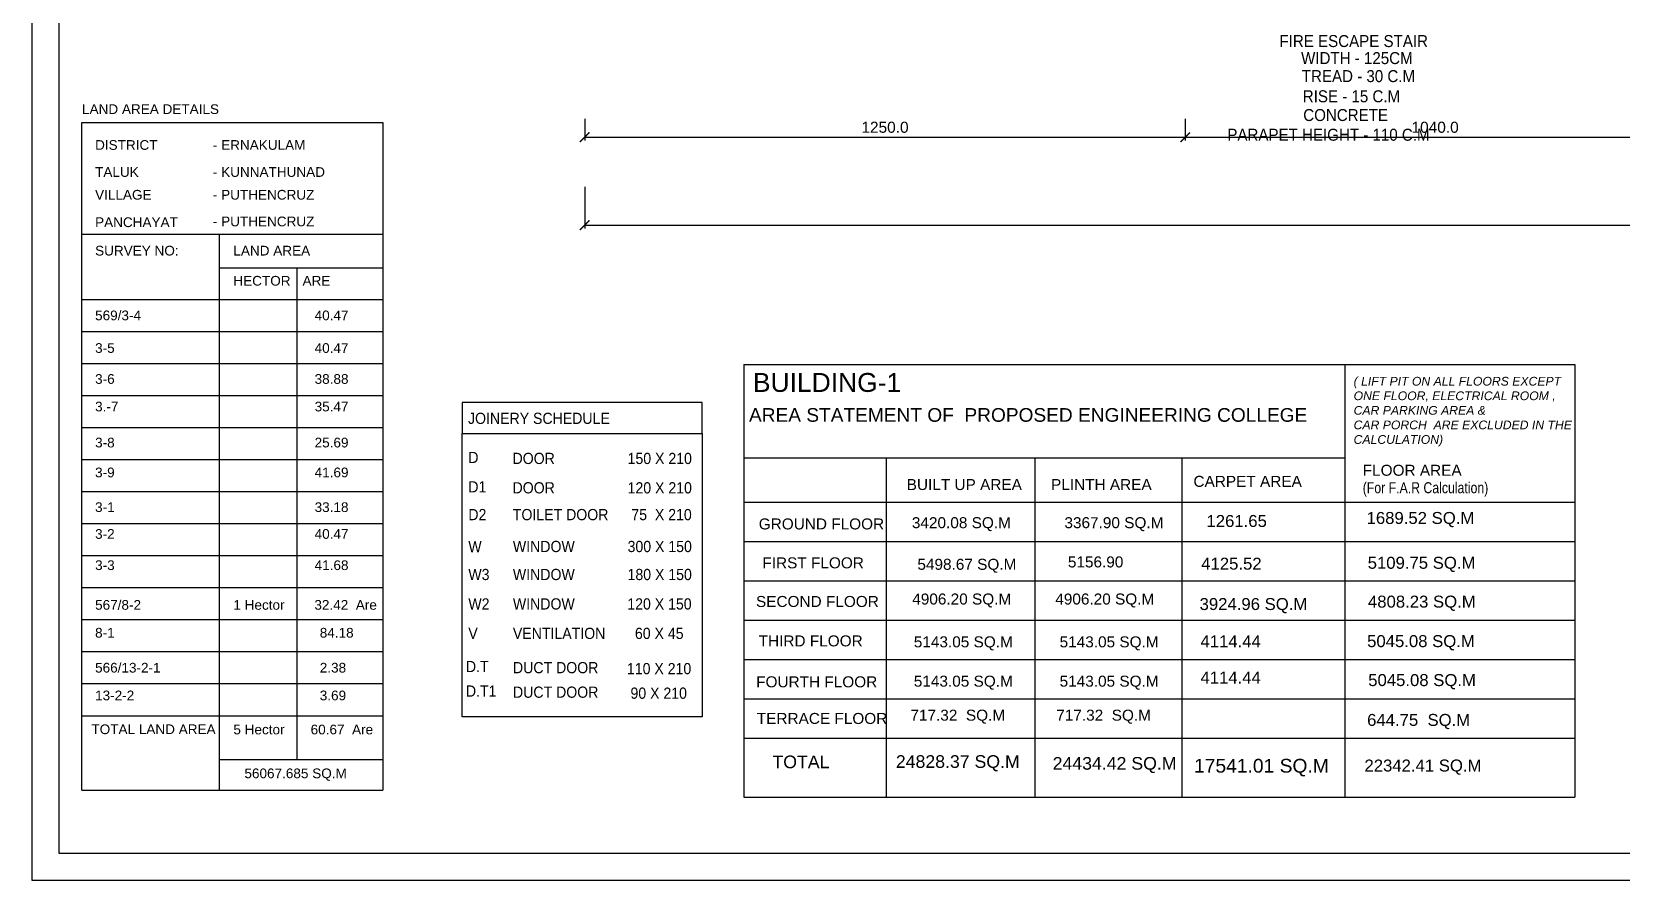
# Model space of a CAD drawing. Extents: x 53439 to 79867, y -144071 to -73305.
# Drawn here: x 59412 to 62720, y -88435 to -86670 of the extents above; entities that cross this region are included whole.
import ezdxf

# ---------------------------------------------------------------- set-up
doc = ezdxf.new("R2010")
doc.units = 0
doc.header["$LTSCALE"] = 0.1
doc.header["$MEASUREMENT"] = 0
doc.header["$PDMODE"] = 35
doc.header["$PDSIZE"] = -0.8
doc.layers.get('DEFPOINTS').update_dxf_attribs({"linetype": 'CONTINUOUS'})
for name, color, linetype in [('BOR', 200, 'CONTINUOUS'), ('BOR1', 230, 'CONTINUOUS'), ('COR_HA', 40, 'CONTINUOUS'), ('TEXT', 7, 'CONTINUOUS'), ('TEXT-3', 130, 'CONTINUOUS'), ('THIN_HA', 253, 'CONTINUOUS'), ('TITLE', 6, 'CONTINUOUS'), ('TXT', 4, 'CONTINUOUS'), ('WALL', 6, 'CONTINUOUS'), ('WIN', 102, 'CONTINUOUS')]:
    doc.layers.add(name, color=color, linetype=linetype)
doc.styles.add('1MM', font='arial.ttf')
doc.styles.add('3MM', font='arial.ttf')
doc.styles.add('DUTCH', font='arial.ttf')
doc.styles.add('ROMANT', font='arial.ttf', dxfattribs={"height": 2.5})
doc.styles.get("Standard").update_dxf_attribs({"font": 'arial.ttf'})
doc.styles.add('TEXT', font='arial.ttf')
doc.dimstyles.new('KRI', dxfattribs={"dimtxt": 23, "dimasz": 20, "dimexe": 7, "dimexo": 0, "dimgap": 9, "dimtad": 1, "dimdec": 1, "dimzin": 1, "dimtxsty": '1MM', "dimblk": 'ARCHTICK', "dimcen": 0.5, "dimclrd": 252, "dimclre": 252, "dimclrt": 7, "dimaunit": 1, "dimadec": 8, "dimazin": 3, "dimtfac": 1, "dimtdec": 1, "dimtmove": 0, "dimatfit": 3})

# ---------------------------------------------------------------- blocks, each defined once
blk = doc.blocks.new('_ARCHTICK')
at = {"layer": 'WALL', "color": 0, "const_width": 0.15}
blk.add_lwpolyline([(-0.5, -0.5), (0.5, 0.5)], dxfattribs=at)
blk = doc.blocks.new('*D297')
at = {"layer": 'DEFPOINTS', "color": 0, "linetype": 'CONTINUOUS', "ltscale": 0.1}
for p in [(60562.4, -86850.7), (61812.4, -86850.7), (61812.4, -86889.2)]:
    blk.add_point(p, dxfattribs=at)
at = {"layer": 'WIN', "color": 252, "linetype": 'CONTINUOUS', "ltscale": 0.1}
for p, q in [((60562.4, -86850.7), (60562.4, -86896.2)), ((61812.4, -86850.7), (61812.4, -86896.2)), ((60562.4, -86889.2), (61812.4, -86889.2))]:
    blk.add_line(p, q, dxfattribs=at)
at = {"layer": 'WIN', "color": 252, "linetype": 'CONTINUOUS', "ltscale": 0.1, "xscale": 20, "yscale": 20, "zscale": 20, "rotation": 180}
blk.add_blockref('_ARCHTICK', (60562.4, -86889.2), dxfattribs=at)
at = {"layer": 'WIN', "color": 252, "linetype": 'CONTINUOUS', "ltscale": 0.1, "xscale": 20, "yscale": 20, "zscale": 20}
blk.add_blockref('_ARCHTICK', (61812.4, -86889.2), dxfattribs=at)
at = {"layer": 'WIN', "color": 7, "linetype": 'CONTINUOUS', "ltscale": 0.1, "insert": (61187.4, -86868.5), "char_height": 23, "attachment_point": 5, "style": '1MM'}
blk.add_mtext('1250.0', dxfattribs=at)
blk = doc.blocks.new('*D298')
at = {"layer": 'DEFPOINTS', "color": 0, "linetype": 'CONTINUOUS', "ltscale": 0.1}
for p in [(62852.4, -86837.7), (61812.4, -86850.7), (62852.4, -86889.2)]:
    blk.add_point(p, dxfattribs=at)
at = {"layer": 'WIN', "color": 252, "linetype": 'CONTINUOUS', "ltscale": 0.1}
for p, q in [((62852.4, -86837.7), (62852.4, -86896.2)), ((61812.4, -86850.7), (61812.4, -86896.2)), ((61812.4, -86889.2), (62852.4, -86889.2))]:
    blk.add_line(p, q, dxfattribs=at)
at = {"layer": 'WIN', "color": 252, "linetype": 'CONTINUOUS', "ltscale": 0.1, "xscale": 20, "yscale": 20, "zscale": 20, "rotation": 180}
blk.add_blockref('_ARCHTICK', (61812.4, -86889.2), dxfattribs=at)
at = {"layer": 'WIN', "color": 252, "linetype": 'CONTINUOUS', "ltscale": 0.1, "xscale": 20, "yscale": 20, "zscale": 20}
blk.add_blockref('_ARCHTICK', (62852.4, -86889.2), dxfattribs=at)
at = {"layer": 'WIN', "color": 7, "linetype": 'CONTINUOUS', "ltscale": 0.1, "insert": (62332.4, -86868.5), "char_height": 23, "attachment_point": 5, "style": '1MM'}
blk.add_mtext('1040.0', dxfattribs=at)
blk = doc.blocks.new('*D311')
at = {"layer": 'DEFPOINTS', "color": 0, "linetype": 'CONTINUOUS', "ltscale": 0.1}
for p in [(60562.4, -86992), (74300.5, -86992, 0), (74300.5, -87072.2)]:
    blk.add_point(p, dxfattribs=at)
at = {"layer": 'WIN', "color": 252, "linetype": 'CONTINUOUS', "ltscale": 0.1}
for p, q in [((60562.4, -86992), (60562.4, -87079.2)), ((74300.5, -86992), (74300.5, -87079.2)), ((60562.4, -87072.2), (74300.5, -87072.2))]:
    blk.add_line(p, q, dxfattribs=at)
at = {"layer": 'WIN', "color": 252, "linetype": 'CONTINUOUS', "ltscale": 0.1, "xscale": 20, "yscale": 20, "zscale": 20, "rotation": 180}
blk.add_blockref('_ARCHTICK', (60562.4, -87072.2), dxfattribs=at)
at = {"layer": 'WIN', "color": 252, "linetype": 'CONTINUOUS', "ltscale": 0.1, "xscale": 20, "yscale": 20, "zscale": 20}
blk.add_blockref('_ARCHTICK', (74300.5, -87072.2), dxfattribs=at)
at = {"layer": 'WIN', "color": 7, "linetype": 'CONTINUOUS', "ltscale": 0.1, "insert": (67431.4, -87051.4), "char_height": 23, "attachment_point": 5, "style": '1MM'}
blk.add_mtext('13738.1', dxfattribs=at)

msp = doc.modelspace()

# ---------------------------------------------------------------- linework, layer by layer
at = {"layer": 'BOR'}
msp.add_lwpolyline([(75675.95, -80187.4), (59468.14, -80187.4), (59468.14, -88378.68), (75675.95, -88378.68)], close=True, dxfattribs=at)
at = {"layer": 'BOR1'}
msp.add_lwpolyline([(75732.48, -80130.87), (59411.61, -80130.87), (59411.61, -88435.21), (75732.48, -88435.21)], close=True, dxfattribs=at)
at = {"layer": 'COR_HA', "linetype": 'CONTINUOUS', "ltscale": 0.1}
msp.add_line((60307.61, -87505.52), (60807.01, -87505.52), dxfattribs=at)
at = {"layer": 'TXT', "color": 2, "linetype": 'CONTINUOUS', "ltscale": 0.1}
for p, q in [((59515.67, -87090.76), (60142.08, -87090.76)), ((59801.55, -87090.76), (59801.55, -88248)), ((59801.55, -87161.17), (60142.08, -87161.17)), ((59963.36, -87161.17), (59963.36, -88184.33)), ((59515.67, -87226.56), (60142.08, -87226.56)), ((59515.67, -87293.19), (60142.08, -87293.19)), ((59515.67, -87359.83), (60142.08, -87359.83)), ((59515.67, -87426.46), (60142.08, -87426.46)), ((59515.67, -87493.1), (60142.08, -87493.1)), ((59515.67, -87559.73), (60142.08, -87559.73)), ((59515.67, -87626.37), (60142.08, -87626.37)), ((59515.67, -87693), (60142.08, -87693)), ((59515.67, -87759.64), (60142.08, -87759.64)), ((59515.67, -87826.28), (60142.08, -87826.28)), ((59515.67, -87892.91), (60142.08, -87892.91)), ((59515.67, -87959.55), (60142.08, -87959.55)), ((59515.67, -88026.18), (60142.08, -88026.18)), ((59515.67, -88092.82), (60142.08, -88092.82)), ((59515.67, -88092.82), (60142.08, -88092.82)), ((59801.55, -88184.33), (60142.08, -88184.33)), ((59515.67, -88248), (60142.08, -88248))]:
    msp.add_line(p, q, dxfattribs=at)
at = {"layer": 'TXT', "linetype": 'BYBLOCK'}
for p, q in [((60893.66, -87362.18, 52.29), (62623.16, -87362.18, 52.29)), ((60893.66, -87362.18, 52.29), (60893.66, -88262.26, 52.29)), ((60893.66, -87362.18, 52.29), (62623.16, -87362.18, 52.29)), ((62144.6, -87362.18, 52.29), (62144.6, -88262.26, 52.29)), ((62623.16, -87362.18, 52.29), (62623.16, -88262.26, 52.29)), ((60893.66, -87556.55, 52.29), (62144.6, -87556.55, 52.29)), ((61190.17, -87556.55, 52.29), (61190.17, -88262.26, 52.29)), ((61499.48, -87556.55, 52.29), (61499.48, -88262.26, 52.29)), ((61805.47, -87556.55, 52.29), (61805.47, -88262.26, 52.29)), ((60893.66, -87648.57, 52.29), (62623.16, -87648.57, 52.29)), ((60893.66, -87730.39, 52.29), (62623.16, -87730.39, 52.29)), ((60893.66, -87812.22, 52.29), (62623.16, -87812.22, 52.29)), ((60893.66, -87894.04, 52.29), (62623.16, -87894.04, 52.29)), ((60893.66, -87975.86, 52.29), (62623.16, -87975.86, 52.29)), ((60893.66, -88057.68, 52.29), (62623.16, -88057.68, 52.29)), ((60893.66, -88057.68, 52.29), (62623.16, -88057.68, 52.29)), ((60893.66, -88139.5, 52.29), (62623.16, -88139.5, 52.29)), ((60893.66, -88262.26, 52.29), (62623.16, -88262.26, 52.29))]:
    msp.add_line(p, q, dxfattribs=at)
at = {"layer": 'TXT', "color": 2, "linetype": 'CONTINUOUS', "ltscale": 0.1}
msp.add_lwpolyline([(59515.67, -88248), (59515.67, -86858.32), (60142.08, -86858.32), (60142.08, -88248)], dxfattribs=at)
at = {"layer": 'WIN', "color": 4, "linetype": 'CONTINUOUS', "ltscale": 0.1}
for points in [[(60307.61, -87505.52), (60807.01, -87505.52), (60807.01, -87440.82), (60307.61, -87440.82)], [(60307.61, -87505.52), (60807.01, -87505.52), (60807.01, -88095.46), (60307.61, -88095.46)]]:
    msp.add_lwpolyline(points, close=True, dxfattribs=at)

# ---------------------------------------------------------------- texts
at = {"layer": 'TEXT', "style": 'TEXT'}
for s, height, p in [('LAND AREA DETAILS', 20.1789, (59516.21, -86840.77)), ('DISTRICT', 20.179, (59543.37, -86915.31)), ('- ERNAKULAM', 20.1789, (59788.48, -86915.31)), ('TALUK', 20.179, (59543.37, -86971.57)), ('- KUNNATHUNAD', 20.1789, (59788.48, -86971.57)), ('VILLAGE', 20.179, (59543.37, -87018.94)), ('- PUTHENCRUZ', 20.1789, (59788.48, -87018.94)), ('PANCHAYAT', 20.179, (59543.37, -87076.07)), ('- PUTHENCRUZ', 20.1789, (59788.48, -87074.48)), ('SURVEY NO:', 20.179, (59543.37, -87135.23)), ('LAND AREA', 20.179, (59831.19, -87135.23)), ('HECTOR', 20.179, (59831.19, -87197.91)), ('ARE ', 20.179, (59975.19, -87197.91)), ('569/3-4', 20.179, (59543.37, -87269.96)), ('40.47', 20.179, (60000.28, -87269.96)), ('3-5', 20.179, (59543.37, -87337.87)), ('40.47', 20.179, (60000.28, -87337.87)), ('3-6', 20.179, (59543.37, -87402.27)), ('38.88', 20.179, (60000.28, -87402.27)), ('3.-7', 20.179, (59543.37, -87459.64)), ('35.47', 20.179, (60000.28, -87459.64)), ('AREA STATEMENT OF  PROPOSED ENGINEERING COLLEGE', 28.4635, (60904.35, -87481.26, 52.29)), ('3-8', 20.179, (59543.37, -87534.58)), ('25.69', 20.179, (60000.28, -87534.58)), ('3-9', 20.179, (59543.37, -87596.73)), ('41.69', 20.179, (60000.28, -87596.73)), ('CARPET AREA', 22.8769, (61829.48, -87616.63, 52.29)), ('FLOOR AREA', 22.877, (62181.72, -87593.59, 52.29)), ('BUILT UP AREA', 22.8769, (61232.64, -87623.27, 52.29)), ('PLINTH AREA  ', 22.8769, (61532.97, -87623.27, 52.29)), ('3-1', 20.179, (59543.37, -87669)), ('33.18', 20.179, (60000.28, -87669)), ('GROUND FLOOR', 22.8769, (60924.67, -87705.25, -5150.66)), ('3420.08 SQ.M  ', 22.8769, (61243.39, -87702.66, -5150.66)), ('3367.90 SQ.M  ', 22.8769, (61560.91, -87702.66, -5150.66)), ('1689.52 SQ.M', 24.8921, (62189.78, -87693.86, -8331.55)), ('3-2', 20.179, (59543.37, -87724.76)), ('40.47', 20.179, (60000.28, -87724.76)), ('FIRST FLOOR', 22.8769, (60932.21, -87786.25, -5150.66)), ('5156.90', 22.877, (61568.04, -87784.3, 52.29)), ('4125.52', 24.892, (61845.6, -87788.95, 52.29)), ('5109.75 SQ.M', 24.8921, (62192.08, -87787.12, -3333.51)), ('3-3', 20.179, (59543.37, -87789.81)), ('41.68', 20.179, (60000.28, -87789.81)), ('5498.67 SQ.M', 22.8769, (61254.87, -87789.28, -5150.66)), ('567/8-2', 20.179, (59543.37, -87872.37)), ('1 Hector', 20.179, (59831.19, -87872.37)), (' 32.42  Are', 20.1789, (59991.97, -87872.37)), ('SECOND FLOOR', 22.8769, (60918.91, -87866.61, -5150.66)), ('4906.20 SQ.M', 22.8769, (61244.15, -87861.51, -5150.66)), ('4906.20 SQ.M', 22.8769, (61541.85, -87861.51, -5150.66)), ('3924.96 SQ.M', 24.8921, (61842.2, -87872.96, -5608.98)), ('4808.23 SQ.M', 24.8921, (62192.65, -87867.94, -3333.51)), ('8-1', 20.179, (59543.37, -87930.37)), ('84.18', 20.179, (60010.99, -87930.37)), (' THIRD FLOOR', 22.8769, (60915.59, -87948.66, -5150.66)), ('5143.05 SQ.M', 22.8769, (61247.38, -87950.63, -5150.66)), ('5143.05 SQ.M', 22.8769, (61550.9, -87950.63, -5150.66)), ('4114.44', 24.892, (61844, -87950.57, -5608.98)), ('5045.08 SQ.M', 24.8921, (62190.88, -87950.13, -3333.51)), ('566/13-2-1', 20.179, (59543.37, -88003.09)), ('2.38', 20.179, (60010.99, -88003.09)), ('FOURTH FLOOR', 22.8769, (60919.26, -88033.81, -5150.66)), ('5143.05 SQ.M', 22.8769, (61247.38, -88032.45, -5150.66)), ('5143.05 SQ.M', 22.8769, (61550.9, -88032.45, -5150.66)), ('4114.44', 24.892, (61844, -88025.93, -5608.98)), ('5045.08 SQ.M', 24.8921, (62193.16, -88031.2, -3333.51)), ('13-2-2', 20.179, (59543.37, -88060.81)), ('3.69', 20.179, (60010.99, -88060.81)), ('TERRACE FLOOR', 22.8769, (60920.61, -88110.03, -9052.86)), ('717.32  SQ.M', 22.8769, (61240.32, -88103.23, -5150.66)), ('717.32  SQ.M', 22.8769, (61543.84, -88103.23, -5150.66)), ('644.75  SQ.M', 24.8921, (62190.88, -88114.13, -3333.51)), ('TOTAL LAND AREA', 20.1789, (59535.72, -88131.2)), ('5 Hector', 20.179, (59831.19, -88131.73)), ('60.67  Are', 20.179, (59991.97, -88131.73)), ('22342.41 SQ.M', 24.8921, (62185.36, -88209.02, -4349.21)), ('56067.685 SQ.M', 20.1789, (59854.18, -88222.95))]:
    msp.add_text(s, height=height, dxfattribs=at).set_placement(p)
at = {"layer": 'TEXT'}
for s, height, style, width, p in [('JOINERY SCHEDULE', 23.345, 'DUTCH', 0.9, (60319.53, -87485.76)), ('D ', 23.345, 'DUTCH', 0.9, (60320.21, -87567.17, 0)), ('DOOR', 23.345, 'DUTCH', 0.9, (60412.23, -87569.17, 0)), ('150 X 210', 23.345, 'DUTCH', 0.9, (60651.71, -87569.18, 0)), ('D1', 23.345, 'DUTCH', 0.9, (60320.21, -87628.29, 0)), ('DOOR', 23.345, 'DUTCH', 0.9, (60412.23, -87630.29, 0)), ('120 X 210', 23.345, 'DUTCH', 0.9, (60651.71, -87630.31, 0)), ('(For F.A.R Calculation)', 22.8769, 'TEXT', 0.8, (62181.72, -87629.92, 52.29)), ('D2  ', 23.345, 'DUTCH', 0.9, (60320.23, -87686.07)), ('TOILET DOOR', 23.345, 'DUTCH', 0.9, (60412.83, -87686.07)), ('75  X 210', 23.345, 'DUTCH', 0.9, (60659.53, -87686.07)), ('W', 23.34, 'DUTCH', 0.9, (60320.23, -87752.86)), ('WINDOW', 23.345, 'DUTCH', 0.9, (60412.97, -87752.42)), ('300 X 150 ', 23.345, 'DUTCH', 0.9, (60651.68, -87752.42)), ('W3', 23.345, 'DUTCH', 0.9, (60320.23, -87810.68)), ('WINDOW', 23.345, 'DUTCH', 0.9, (60412.97, -87810.68)), ('180 X 150 ', 23.345, 'DUTCH', 0.9, (60651.6, -87810.68)), ('W2', 23.345, 'DUTCH', 0.9, (60320.23, -87871.96)), ('WINDOW', 23.345, 'DUTCH', 0.9, (60412.97, -87871.96)), ('120 X 150 ', 23.345, 'DUTCH', 0.9, (60651.12, -87871.96)), ('V', 23.34, 'DUTCH', 0.9, (60320.23, -87933.26)), ('VENTILATION', 23.345, 'DUTCH', 0.9, (60412.97, -87933.26)), ('60 X 45', 23.345, 'DUTCH', 0.9, (60666.99, -87933.26)), ('D.T', 23.345, 'DUTCH', 0.9, (60315.14, -88002.2)), ('DUCT DOOR', 23.345, 'DUTCH', 0.9, (60413.17, -88004.52)), ('110 X 210', 23.345, 'DUTCH', 0.9, (60650.34, -88006.56)), ('D.T1', 23.345, 'DUTCH', 0.9, (60315.14, -88053.27)), ('DUCT DOOR', 23.345, 'DUTCH', 0.9, (60413.17, -88055.58)), ('90 X 210', 23.345, 'DUTCH', 0.9, (60657.7, -88057.63))]:
    msp.add_text(s, height=height, dxfattribs=dict(at, style=style, width=width)).set_placement(p)
at = {"layer": 'TEXT', "color": 1}
for s, height, style, p in [('1261.65', 24.892, 'TEXT', (61856.53, -87700.13, -5608.98)), ('17541.01 SQ.M', 28.6698, 'ROMANT', (61830.63, -88211.35, -2919.87))]:
    msp.add_text(s, height=height, dxfattribs=dict(at, style=style)).set_placement(p)
at = {"layer": 'TEXT', "color": 7, "style": 'ROMANT'}
for s, height, p in [('TOTAL', 26.349, (60953.18, -88202.14, -2679.25)), ('24828.37 SQ.M', 26.3487, (61210, -88201.44, -2679.25)), (' 24434.42 SQ.M', 26.3487, (61526.15, -88205.21, -2679.25))]:
    msp.add_text(s, height=height, dxfattribs=at).set_placement(p)
at = {"layer": 'TEXT-3', "color": 1, "style": 'DUTCH', "width": 0.9}
for s, p in [('FIRE ESCAPE STAIR', (62008.46, -86701.45, 0)), ('WIDTH - 125CM', (62053.46, -86736.94, 0)), ('TREAD - 30 C.M', (62054.96, -86774.44, 0)), ('RISE - 15 C.M', (62057, -86816.44)), ('CONCRETE', (62057.96, -86855.44, 0)), ('PARAPET HEIGHT - 110 C.M', (61899.99, -86896.41))]:
    msp.add_text(s, height=25, dxfattribs=at).set_placement(p)
at = {"layer": 'THIN_HA', "linetype": 'CONTINUOUS', "ltscale": 20, "insert": (62162.79, -87357.46, 104.58), "char_height": 18.18, "width": 475.281, "attachment_point": 1}
msp.add_mtext('{\\fArial|b0|i1|c0|p34;\\C7;\\P( LIFT PIT ON ALL FLOORS EXCEPT ONE FLOOR, ELECTRICAL ROOM , CAR PARKING AREA &\\PCAR PORCH  ARE EXCLUDED IN THE CALCULATION)}', dxfattribs=at)
at = {"layer": 'TITLE', "color": 7, "linetype": 'CONTINUOUS', "style": '3MM'}
msp.add_text('BUILDING-1', height=39.36, dxfattribs=at).set_placement((60912.57, -87419.08, 52.29))

# ---------------------------------------------------------------- dimensions: what is measured, and where the dimension line sits
at = {"layer": 'WIN', "linetype": 'CONTINUOUS', "ltscale": 0.1}
dim = msp.add_linear_dim(base=(62852.39, -86889.19), p1=(61812.39, -86850.71), p2=(62852.39, -86837.67), dimstyle='KRI', override={"dimtmove": 1}, dxfattribs=at)
dim.commit()
dim.dimension.update_dxf_attribs({"geometry": '*D298', "text_midpoint": (62332.39, -86868.45)})
for base, p1, p2, picture, middle in [((61812.39, -86889.19), (60562.39, -86850.71), (61812.39, -86850.71), '*D297', (61187.39, -86868.45)), ((74300.51, -87072.16), (60562.39, -86991.96), (74300.51, -86991.96, 0), '*D311', (67431.45, -87051.4))]:
    dim = msp.add_linear_dim(base=base, p1=p1, p2=p2, dimstyle='KRI', dxfattribs=at)
    dim.commit()
    dim.dimension.update_dxf_attribs({"geometry": picture, "text_midpoint": middle})

doc.saveas('drawing.dxf')
